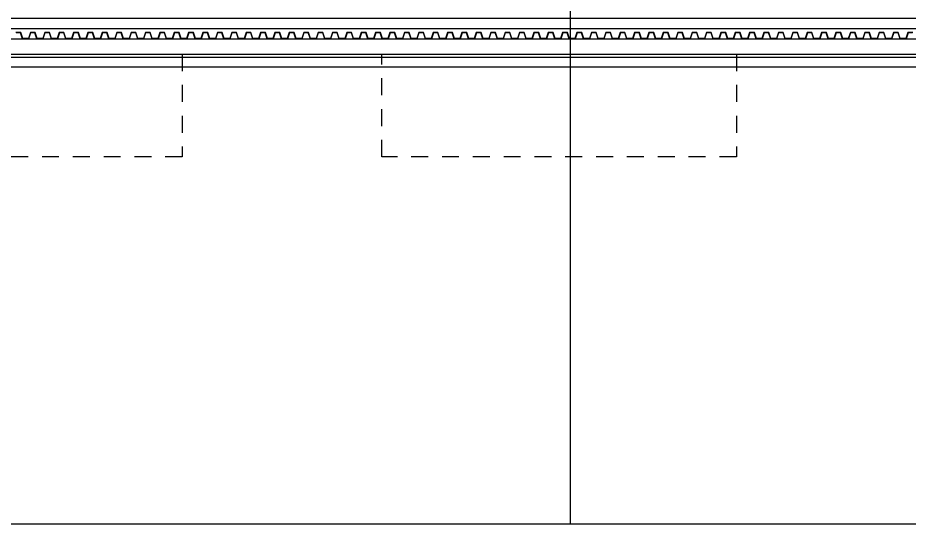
# Model space of a CAD drawing. Header units: millimetres. Extents: x -39468 to 212532, y -94717 to 83483.
# Drawn here: x 62749 to 80099, y 0 to 9857 of the extents above; entities that cross this region are included whole.
import ezdxf

# ---------------------------------------------------------------- set-up
doc = ezdxf.new("R2010")
doc.units = ezdxf.units.MM
doc.header["$LTSCALE"] = 300
doc.header["$MEASUREMENT"] = 0
doc.linetypes.add('주단면도-1$0$HID', pattern=[2, 1.1, -0.9])
doc.linetypes.add('주단면도-1$0$STD_CENTER', pattern=[66, 60, -2, 2, -2])
for name, color, linetype in [('7FIN', 5, 'CONTINUOUS'), ('주단면도-1$0$A-FIN-TYP1', 6, 'CONTINUOUS'), ('주단면도-1$0$A-ST-AXIS-CEN', 252, '주단면도-1$0$STD_CENTER'), ('주단면도-1$0$A-ST-CONC', 2, 'CONTINUOUS'), ('주단면도-1$0$HID', 7, '주단면도-1$0$HID'), ('주단면도-1$0$저온단열', 160, 'CONTINUOUS')]:
    doc.layers.add(name, color=color, linetype=linetype)
doc.layers.add('주단면도-1$0$Defpoint', color=161, linetype='CONTINUOUS', plot=False)

msp = doc.modelspace()

# ---------------------------------------------------------------- linework, layer by layer
at = {"layer": '7FIN'}
for points in [[(80167, 9570), (80074, 9570), (80034, 9455), (79926, 9455), (79887, 9570), (79794, 9570), (79754, 9455), (79646, 9455), (79607, 9570), (79514, 9570), (79474, 9455), (79366, 9455), (79327, 9570), (79234, 9570), (79194, 9455), (79086, 9455), (79047, 9570), (78954, 9570), (78914, 9455), (78806, 9455), (78767, 9570), (78674, 9570), (78634, 9455), (78526, 9455), (78487, 9570), (78394, 9570), (78354, 9455), (78246, 9455), (78207, 9570), (78114, 9570), (78074, 9455), (77966, 9455), (77927, 9570), (77833, 9570), (77794, 9455), (77686, 9455), (77647, 9570), (77553, 9570), (77514, 9455), (77406, 9455), (77367, 9570), (77273, 9570), (77234, 9455), (77126, 9455), (77087, 9570), (76993, 9570), (76954, 9455), (76846, 9455), (76807, 9570), (76713, 9570), (76674, 9455), (76566, 9455), (76527, 9570), (76433, 9570), (76394, 9455), (76286, 9455), (76247, 9570), (76153, 9570), (76114, 9455), (76006, 9455), (75967, 9570), (75873, 9570), (75834, 9455), (75726, 9455), (75687, 9570), (75593, 9570), (75554, 9455), (75446, 9455), (75407, 9570), (75313, 9570), (75274, 9455), (75166, 9455), (75127, 9570), (75033, 9570), (74994, 9455), (74886, 9455), (74847, 9570), (74753, 9570), (74714, 9455), (74606, 9455), (74567, 9570), (74473, 9570), (74434, 9455), (74326, 9455), (74287, 9570), (74193, 9570), (74154, 9455), (74046, 9455), (74007, 9570), (73913, 9570), (73874, 9455), (73766, 9455), (73727, 9570), (73633, 9570), (73594, 9455), (73486, 9455), (73447, 9570), (73353, 9570), (73314, 9455), (73206, 9455), (73167, 9570), (73073, 9570), (73034, 9455), (72926, 9455), (72887, 9570), (72793, 9570), (72754, 9455), (72646, 9455), (72607, 9570), (72513, 9570), (72474, 9455), (72366, 9455), (72327, 9570), (72233, 9570), (72194, 9455), (72086, 9455), (72047, 9570), (71953, 9570), (71914, 9455), (71806, 9455), (71767, 9570), (71673, 9570), (71634, 9455), (71526, 9455), (71487, 9570), (71393, 9570), (71354, 9455), (71246, 9455), (71207, 9570), (71113, 9570), (71074, 9455), (70966, 9455), (70927, 9570), (70833, 9570), (70794, 9455), (70686, 9455), (70647, 9570), (70553, 9570), (70514, 9455), (70406, 9455), (70367, 9570), (70273, 9570), (70234, 9455), (70126, 9455), (70087, 9570), (69993, 9570), (69954, 9455), (69846, 9455), (69807, 9570), (69713, 9570), (69674, 9455), (69566, 9455), (69527, 9570), (69433, 9570), (69394, 9455), (69286, 9455), (69247, 9570), (69153, 9570), (69114, 9455), (69006, 9455), (68967, 9570), (68873, 9570), (68834, 9455), (68726, 9455), (68687, 9570), (68593, 9570), (68554, 9455), (68446, 9455), (68407, 9570), (68313, 9570), (68274, 9455), (68166, 9455), (68127, 9570), (68033, 9570), (67994, 9455), (67886, 9455), (67847, 9570), (67753, 9570), (67714, 9455), (67606, 9455), (67567, 9570), (67473, 9570), (67434, 9455), (67326, 9455), (67287, 9570), (67193, 9570), (67154, 9455), (67046, 9455), (67007, 9570), (66913, 9570), (66874, 9455), (66766, 9455), (66727, 9570), (66633, 9570), (66594, 9455), (66486, 9455), (66447, 9570), (66353, 9570), (66314, 9455), (66206, 9455), (66167, 9570), (66073, 9570), (66034, 9455), (65926, 9455), (65887, 9570), (65793, 9570), (65754, 9455), (65646, 9455), (65607, 9570), (65513, 9570), (65474, 9455), (65366, 9455), (65327, 9570), (65233, 9570), (65194, 9455), (65086, 9455), (65047, 9570), (64953, 9570), (64914, 9455), (64806, 9455), (64767, 9570), (64673, 9570), (64634, 9455), (64526, 9455), (64487, 9570), (64393, 9570), (64354, 9455), (64246, 9455), (64207, 9570), (64113, 9570), (64074, 9455), (63966, 9455), (63927, 9570), (63833, 9570), (63794, 9455), (63686, 9455), (63647, 9570), (63553, 9570), (63514, 9455), (63406, 9455), (63367, 9570), (63273, 9570), (63234, 9455), (63126, 9455), (63087, 9570), (62993, 9570), (62954, 9455), (62846, 9455), (62807, 9570), (62713, 9570)], [(80163, 9565), (80077, 9565), (80038, 9450), (79923, 9450), (79883, 9565), (79797, 9565), (79758, 9450), (79643, 9450), (79603, 9565), (79517, 9565), (79478, 9450), (79362, 9450), (79323, 9565), (79237, 9565), (79198, 9450), (79082, 9450), (79043, 9565), (78957, 9565), (78918, 9450), (78803, 9450), (78763, 9565), (78677, 9565), (78638, 9450), (78523, 9450), (78483, 9565), (78397, 9565), (78358, 9450), (78242, 9450), (78203, 9565), (78117, 9565), (78078, 9450), (77962, 9450), (77923, 9565), (77837, 9565), (77798, 9450), (77683, 9450), (77643, 9565), (77557, 9565), (77518, 9450), (77403, 9450), (77363, 9565), (77277, 9565), (77238, 9450), (77122, 9450), (77083, 9565), (76997, 9565), (76958, 9450), (76842, 9450), (76803, 9565), (76717, 9565), (76678, 9450), (76563, 9450), (76523, 9565), (76437, 9565), (76398, 9450), (76283, 9450), (76243, 9565), (76157, 9565), (76118, 9450), (76002, 9450), (75963, 9565), (75877, 9565), (75838, 9450), (75722, 9450), (75683, 9565), (75597, 9565), (75558, 9450), (75443, 9450), (75403, 9565), (75317, 9565), (75278, 9450), (75163, 9450), (75123, 9565), (75037, 9565), (74998, 9450), (74882, 9450), (74843, 9565), (74757, 9565), (74718, 9450), (74602, 9450), (74563, 9565), (74477, 9565), (74438, 9450), (74323, 9450), (74283, 9565), (74197, 9565), (74158, 9450), (74043, 9450), (74003, 9565), (73917, 9565), (73878, 9450), (73762, 9450), (73723, 9565), (73637, 9565), (73598, 9450), (73482, 9450), (73443, 9565), (73357, 9565), (73318, 9450), (73203, 9450), (73163, 9565), (73077, 9565), (73038, 9450), (72923, 9450), (72883, 9565), (72797, 9565), (72758, 9450), (72642, 9450), (72603, 9565), (72517, 9565), (72478, 9450), (72362, 9450), (72323, 9565), (72237, 9565), (72198, 9450), (72083, 9450), (72043, 9565), (71957, 9565), (71918, 9450), (71803, 9450), (71763, 9565), (71677, 9565), (71638, 9450), (71522, 9450), (71483, 9565), (71397, 9565), (71358, 9450), (71242, 9450), (71203, 9565), (71117, 9565), (71078, 9450), (70963, 9450), (70923, 9565), (70837, 9565), (70798, 9450), (70683, 9450), (70643, 9565), (70557, 9565), (70518, 9450), (70402, 9450), (70363, 9565), (70277, 9565), (70238, 9450), (70122, 9450), (70083, 9565), (69997, 9565), (69958, 9450), (69843, 9450), (69803, 9565), (69717, 9565), (69678, 9450), (69563, 9450), (69523, 9565), (69437, 9565), (69398, 9450), (69282, 9450), (69243, 9565), (69157, 9565), (69118, 9450), (69002, 9450), (68963, 9565), (68877, 9565), (68838, 9450), (68723, 9450), (68683, 9565), (68597, 9565), (68558, 9450), (68443, 9450), (68403, 9565), (68317, 9565), (68278, 9450), (68162, 9450), (68123, 9565), (68037, 9565), (67998, 9450), (67882, 9450), (67843, 9565), (67757, 9565), (67718, 9450), (67603, 9450), (67563, 9565), (67477, 9565), (67438, 9450), (67323, 9450), (67283, 9565), (67197, 9565), (67158, 9450), (67042, 9450), (67003, 9565), (66917, 9565), (66878, 9450), (66762, 9450), (66723, 9565), (66637, 9565), (66598, 9450), (66483, 9450), (66443, 9565), (66357, 9565), (66318, 9450), (66203, 9450), (66163, 9565), (66077, 9565), (66038, 9450), (65922, 9450), (65883, 9565), (65797, 9565), (65758, 9450), (65642, 9450), (65603, 9565), (65517, 9565), (65478, 9450), (65362, 9450), (65323, 9565), (65237, 9565), (65198, 9450), (65082, 9450), (65043, 9565), (64957, 9565), (64918, 9450), (64802, 9450), (64763, 9565), (64677, 9565), (64638, 9450), (64522, 9450), (64483, 9565), (64397, 9565), (64358, 9450), (64242, 9450), (64203, 9565), (64117, 9565), (64078, 9450), (63962, 9450), (63923, 9565), (63837, 9565), (63798, 9450), (63682, 9450), (63643, 9565), (63557, 9565), (63518, 9450), (63402, 9450), (63363, 9565), (63277, 9565), (63238, 9450), (63122, 9450), (63083, 9565), (62997, 9565), (62958, 9450), (62842, 9450), (62803, 9565), (62717, 9565)]]:
    msp.add_lwpolyline(points, dxfattribs=at)
at = {"layer": '주단면도-1$0$A-FIN-TYP1'}
msp.add_line((55250, 9090), (84100, 9090), dxfattribs=at)
at = {"layer": '주단면도-1$0$A-ST-AXIS-CEN', "linetype": 'Continuous'}
for p, q in [((73500, 55500), (73500, 0)), ((0, 8900), (153521, 8900))]:
    msp.add_line(p, q, dxfattribs=at)
at = {"layer": '주단면도-1$0$A-ST-CONC'}
for p, q in [((40200, 9450), (84100, 9450)), ((39600, 9150), (84100, 9150))]:
    msp.add_line(p, q, dxfattribs=at)
at = {"layer": '주단면도-1$0$Defpoint'}
msp.add_line((153521, 0), (0, 0), dxfattribs=at)
msp.add_line((153521, 0), (0, 0), dxfattribs=at)
at = {"layer": '주단면도-1$0$HID'}
for points in [[(59350, 9150), (65950, 9150), (65950, 7150), (59350, 7150)], [(69836, 9150), (76736, 9150), (76736, 7150), (69836, 7150)]]:
    msp.add_lwpolyline(points, close=True, dxfattribs=at)
at = {"layer": '주단면도-1$0$저온단열'}
for p, q in [((40200, 9850), (84100, 9850)), ((40200, 9650), (84100, 9650))]:
    msp.add_line(p, q, dxfattribs=at)

doc.saveas('drawing.dxf')
